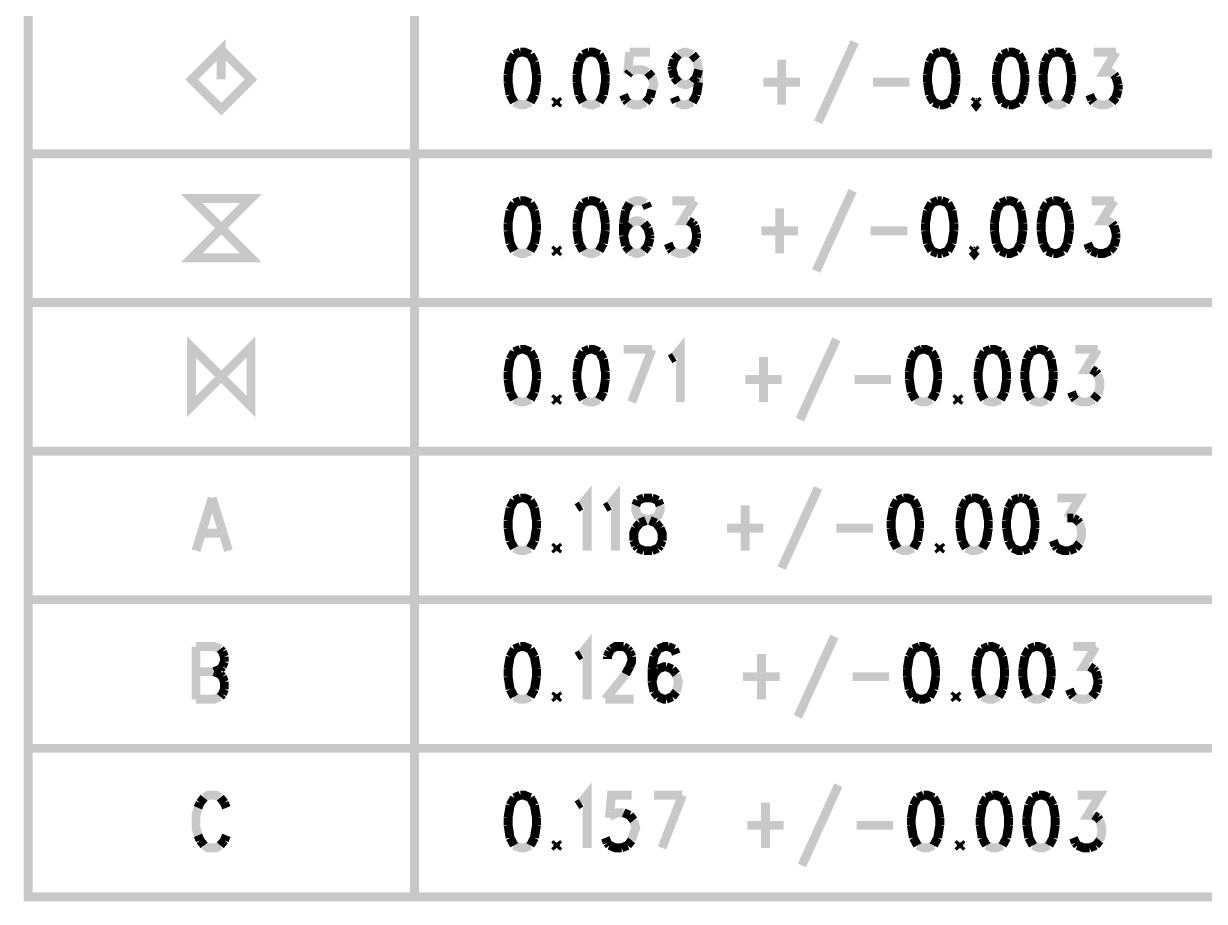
# Model space of a CAD drawing. Extents: x 7.3 to 19.8, y 4.7 to 11.6.
# Drawn here: x 16.093 to 18.079, y 5.067 to 6.544 of the extents above; entities that cross this region are included whole.
import ezdxf

# ---------------------------------------------------------------- set-up
doc = ezdxf.new("R2010")
doc.units = 0
doc.layers.add('DD_PHO', color=6, linetype='CONTINUOUS')

msp = doc.modelspace()

# ---------------------------------------------------------------- linework, layer by layer
at = {"layer": 'DD_PHO', "const_width": 0.015}
for points in [[(16.1, 7.9), (16.1, 5.075), (19.75, 5.075), (19.75, 7.9), (16.1, 7.9)], [(16.75, 7.6), (16.75, 5.075)], [(16.425, 6.45), (16.425, 6.5), (16.375, 6.45), (16.425, 6.4), (16.475, 6.45), (16.425, 6.5)], [(17.49045, 6.51296), (17.42909, 6.37796)], [(16.91772, 6.49187), (16.9109, 6.47921)], [(16.92795, 6.49609), (16.91772, 6.49187)], [(16.945, 6.49187), (16.93477, 6.49609), (16.92795, 6.49609)], [(16.95181, 6.47921), (16.945, 6.49187)], [(17.03363, 6.49187), (17.02681, 6.47921)], [(17.04386, 6.49609), (17.03363, 6.49187)], [(17.0609, 6.49187), (17.05068, 6.49609), (17.04386, 6.49609)], [(17.06772, 6.47921), (17.0609, 6.49187)], [(17.11204, 6.49609), (17.10863, 6.45812)], [(17.14613, 6.49609), (17.11204, 6.49609)], [(17.18704, 6.48343), (17.19386, 6.49187)], [(17.19386, 6.49187), (17.20409, 6.49609), (17.2075, 6.49609), (17.21772, 6.49187)], [(17.21772, 6.49187), (17.22454, 6.48343)], [(17.6234, 6.49187), (17.61659, 6.47921)], [(17.63363, 6.49609), (17.6234, 6.49187)], [(17.65068, 6.49187), (17.64045, 6.49609), (17.63363, 6.49609)], [(17.6575, 6.47921), (17.65068, 6.49187)], [(17.73931, 6.49187), (17.7325, 6.47921)], [(17.74954, 6.49609), (17.73931, 6.49187)], [(17.76659, 6.49187), (17.75636, 6.49609), (17.74954, 6.49609)], [(17.7734, 6.47921), (17.76659, 6.49187)], [(17.81772, 6.49187), (17.8109, 6.47921)], [(17.82795, 6.49609), (17.81772, 6.49187)], [(17.845, 6.49187), (17.83477, 6.49609), (17.82795, 6.49609)], [(17.85181, 6.47921), (17.845, 6.49187)], [(17.89272, 6.49609), (17.93022, 6.49609)], [(17.93022, 6.49609), (17.90977, 6.46234), (17.92, 6.46234), (17.92681, 6.45812)], [(16.9109, 6.47921), (16.9075, 6.45812)], [(16.95522, 6.45812), (16.95181, 6.47921)], [(17.02681, 6.47921), (17.0234, 6.45812)], [(17.07113, 6.45812), (17.06772, 6.47921)], [(17.18363, 6.47078), (17.18704, 6.48343)], [(17.18363, 6.46656), (17.18363, 6.47078)], [(17.22454, 6.48343), (17.22795, 6.46656), (17.22795, 6.44546)], [(17.36772, 6.48343), (17.36772, 6.4075)], [(17.61659, 6.47921), (17.61318, 6.45812)], [(17.6609, 6.45812), (17.6575, 6.47921)], [(17.7325, 6.47921), (17.72909, 6.45812)], [(17.77681, 6.45812), (17.7734, 6.47921)], [(17.8109, 6.47921), (17.8075, 6.45812)], [(17.85522, 6.45812), (17.85181, 6.47921)], [(16.9075, 6.45812), (16.9075, 6.44546)], [(16.95522, 6.44546), (16.95522, 6.45812)], [(17.0234, 6.45812), (17.0234, 6.44546)], [(17.07113, 6.44546), (17.07113, 6.45812)], [(17.10863, 6.45812), (17.11204, 6.46234)], [(17.11204, 6.46234), (17.12227, 6.46656), (17.1325, 6.46656), (17.14272, 6.46234)], [(17.14272, 6.46234), (17.14954, 6.4539)], [(17.14954, 6.4539), (17.15295, 6.44125), (17.14954, 6.43281)], [(17.18704, 6.4539), (17.18363, 6.46656)], [(17.19386, 6.44546), (17.18704, 6.4539)], [(17.22454, 6.4539), (17.21772, 6.44546)], [(17.22795, 6.46656), (17.22454, 6.4539)], [(17.61318, 6.45812), (17.61318, 6.44546)], [(17.6609, 6.44546), (17.6609, 6.45812)], [(17.72909, 6.45812), (17.72909, 6.44546)], [(17.77681, 6.44546), (17.77681, 6.45812)], [(17.8075, 6.45812), (17.8075, 6.44546)], [(17.85522, 6.44546), (17.85522, 6.45812)], [(17.92681, 6.45812), (17.93022, 6.4539)], [(17.93022, 6.4539), (17.93363, 6.44125)], [(16.9075, 6.44546), (16.9109, 6.42437)], [(16.95181, 6.42437), (16.95522, 6.44546)], [(17.0234, 6.44546), (17.02681, 6.42437)], [(17.06772, 6.42437), (17.07113, 6.44546)], [(17.14954, 6.43281), (17.14613, 6.42015)], [(17.21772, 6.44546), (17.2075, 6.44125), (17.20409, 6.44125), (17.19386, 6.44546)], [(17.22795, 6.44546), (17.22454, 6.42437)], [(17.33704, 6.44546), (17.3984, 6.44546)], [(17.52113, 6.44546), (17.5825, 6.44546)], [(17.61318, 6.44546), (17.61659, 6.42437)], [(17.6575, 6.42437), (17.6609, 6.44546)], [(17.72909, 6.44546), (17.7325, 6.42437)], [(17.7734, 6.42437), (17.77681, 6.44546)], [(17.8075, 6.44546), (17.8109, 6.42437)], [(17.85181, 6.42437), (17.85522, 6.44546)], [(17.93363, 6.43281), (17.93022, 6.42015)], [(17.93363, 6.44125), (17.93363, 6.43281)], [(16.9109, 6.42437), (16.91772, 6.41171)], [(16.91772, 6.41171), (16.92795, 6.4075), (16.93477, 6.4075), (16.945, 6.41171)], [(16.945, 6.41171), (16.95181, 6.42437)], [(16.98931, 6.41593), (16.9859, 6.41171)], [(16.9859, 6.41171), (16.98931, 6.4075)], [(16.99272, 6.41171), (16.98931, 6.41593)], [(16.98931, 6.4075), (16.99272, 6.41171)], [(17.02681, 6.42437), (17.03363, 6.41171)], [(17.03363, 6.41171), (17.04386, 6.4075), (17.05068, 6.4075), (17.0609, 6.41171)], [(17.0609, 6.41171), (17.06772, 6.42437)], [(17.10522, 6.41593), (17.10181, 6.42437)], [(17.10863, 6.41171), (17.10522, 6.41593)], [(17.13931, 6.41171), (17.12909, 6.4075), (17.11886, 6.4075), (17.10863, 6.41171)], [(17.14613, 6.42015), (17.13931, 6.41171)], [(17.19045, 6.41171), (17.18704, 6.42015)], [(17.21772, 6.41171), (17.2075, 6.4075), (17.20068, 6.4075), (17.19045, 6.41171)], [(17.22454, 6.42437), (17.21772, 6.41171)], [(17.61659, 6.42437), (17.6234, 6.41171)], [(17.6234, 6.41171), (17.63363, 6.4075)], [(17.63363, 6.4075), (17.64045, 6.4075), (17.65068, 6.41171)], [(17.65068, 6.41171), (17.6575, 6.42437)], [(17.695, 6.41593), (17.69159, 6.41171)], [(17.69159, 6.41171), (17.695, 6.4075), (17.6984, 6.41171)], [(17.6984, 6.41171), (17.695, 6.41593)], [(17.7325, 6.42437), (17.73931, 6.41171)], [(17.73931, 6.41171), (17.74954, 6.4075)], [(17.74954, 6.4075), (17.75636, 6.4075), (17.76659, 6.41171)], [(17.76659, 6.41171), (17.7734, 6.42437)], [(17.8109, 6.42437), (17.81772, 6.41171)], [(17.81772, 6.41171), (17.82795, 6.4075), (17.83477, 6.4075), (17.845, 6.41171)], [(17.845, 6.41171), (17.85181, 6.42437)], [(17.88931, 6.41593), (17.8859, 6.42437)], [(17.89272, 6.41171), (17.88931, 6.41593)], [(17.9234, 6.41171), (17.91318, 6.4075), (17.90295, 6.4075), (17.89272, 6.41171)], [(17.93022, 6.42015), (17.9234, 6.41171)], [(16.1, 6.325), (19.75, 6.325)], [(16.375, 6.25), (16.475, 6.25), (16.375, 6.15), (16.475, 6.15), (16.375, 6.25)], [(17.48704, 6.26296), (17.42568, 6.12796)], [(16.91772, 6.24187), (16.9109, 6.22921)], [(16.92795, 6.24609), (16.91772, 6.24187)], [(16.945, 6.24187), (16.93477, 6.24609), (16.92795, 6.24609)], [(16.95181, 6.22921), (16.945, 6.24187)], [(17.03363, 6.24187), (17.02681, 6.22921)], [(17.04386, 6.24609), (17.03363, 6.24187)], [(17.0609, 6.24187), (17.05068, 6.24609), (17.04386, 6.24609)], [(17.06772, 6.22921), (17.0609, 6.24187)], [(17.11204, 6.24187), (17.10522, 6.22921)], [(17.13931, 6.24187), (17.12909, 6.24609), (17.12227, 6.24609), (17.11204, 6.24187)], [(17.14272, 6.23343), (17.13931, 6.24187)], [(17.18363, 6.24609), (17.22113, 6.24609)], [(17.22113, 6.24609), (17.20068, 6.21234), (17.2109, 6.21234)], [(17.36431, 6.23343), (17.36431, 6.1575)], [(17.62, 6.24187), (17.61318, 6.22921)], [(17.63022, 6.24609), (17.62, 6.24187)], [(17.63704, 6.24609), (17.63022, 6.24609)], [(17.64727, 6.24187), (17.63704, 6.24609)], [(17.65409, 6.22921), (17.64727, 6.24187)], [(17.7359, 6.24187), (17.72909, 6.22921)], [(17.74613, 6.24609), (17.7359, 6.24187)], [(17.76318, 6.24187), (17.75295, 6.24609), (17.74613, 6.24609)], [(17.77, 6.22921), (17.76318, 6.24187)], [(17.81431, 6.24187), (17.8075, 6.22921)], [(17.82454, 6.24609), (17.81431, 6.24187)], [(17.84159, 6.24187), (17.83136, 6.24609), (17.82454, 6.24609)], [(17.8484, 6.22921), (17.84159, 6.24187)], [(17.88931, 6.24609), (17.92681, 6.24609)], [(17.92681, 6.24609), (17.90636, 6.21234), (17.91659, 6.21234), (17.9234, 6.20812)], [(16.9109, 6.22921), (16.9075, 6.20812)], [(16.95522, 6.20812), (16.95181, 6.22921)], [(17.02681, 6.22921), (17.0234, 6.20812)], [(17.07113, 6.20812), (17.06772, 6.22921)], [(17.10522, 6.22921), (17.10181, 6.20812)], [(17.1359, 6.20812), (17.12568, 6.21234), (17.12227, 6.21234), (17.11204, 6.20812)], [(17.2109, 6.21234), (17.21772, 6.20812)], [(17.61318, 6.22921), (17.60977, 6.20812)], [(17.6575, 6.20812), (17.65409, 6.22921)], [(17.72909, 6.22921), (17.72568, 6.20812)], [(17.7734, 6.20812), (17.77, 6.22921)], [(17.8075, 6.22921), (17.80409, 6.20812)], [(17.85181, 6.20812), (17.8484, 6.22921)], [(16.9075, 6.20812), (16.9075, 6.19546)], [(16.9075, 6.19546), (16.9109, 6.17437)], [(16.95181, 6.17437), (16.95522, 6.19546)], [(16.95522, 6.19546), (16.95522, 6.20812)], [(17.0234, 6.20812), (17.0234, 6.19546)], [(17.0234, 6.19546), (17.02681, 6.17437)], [(17.06772, 6.17437), (17.07113, 6.19546)], [(17.07113, 6.19546), (17.07113, 6.20812)], [(17.10181, 6.20812), (17.10181, 6.18703)], [(17.10522, 6.19968), (17.10181, 6.18703)], [(17.11204, 6.20812), (17.10522, 6.19968)], [(17.14272, 6.19968), (17.1359, 6.20812)], [(17.14613, 6.18703), (17.14272, 6.19968)], [(17.21772, 6.20812), (17.22113, 6.2039)], [(17.22113, 6.2039), (17.22454, 6.19125)], [(17.22454, 6.19125), (17.22454, 6.18281)], [(17.33363, 6.19546), (17.395, 6.19546)], [(17.51772, 6.19546), (17.57909, 6.19546)], [(17.60977, 6.20812), (17.60977, 6.19546)], [(17.60977, 6.19546), (17.61318, 6.17437)], [(17.65409, 6.17437), (17.6575, 6.19546)], [(17.6575, 6.19546), (17.6575, 6.20812)], [(17.72568, 6.20812), (17.72568, 6.19546)], [(17.72568, 6.19546), (17.72909, 6.17437)], [(17.77, 6.17437), (17.7734, 6.19546)], [(17.7734, 6.19546), (17.7734, 6.20812)], [(17.80409, 6.20812), (17.80409, 6.19546)], [(17.80409, 6.19546), (17.8075, 6.17437)], [(17.8484, 6.17437), (17.85181, 6.19546)], [(17.85181, 6.19546), (17.85181, 6.20812)], [(17.9234, 6.20812), (17.92681, 6.2039)], [(17.92681, 6.2039), (17.93022, 6.19125)], [(17.93022, 6.19125), (17.93022, 6.18281)], [(16.9109, 6.17437), (16.91772, 6.16171)], [(16.945, 6.16171), (16.95181, 6.17437)], [(17.02681, 6.17437), (17.03363, 6.16171)], [(17.0609, 6.16171), (17.06772, 6.17437)], [(17.10181, 6.18703), (17.10522, 6.17015)], [(17.10522, 6.17015), (17.11204, 6.16171)], [(17.1359, 6.16171), (17.14272, 6.17015)], [(17.14272, 6.17015), (17.14613, 6.18281)], [(17.14613, 6.18281), (17.14613, 6.18703)], [(17.18022, 6.16593), (17.17681, 6.17437)], [(17.22113, 6.17015), (17.21431, 6.16171)], [(17.22454, 6.18281), (17.22113, 6.17015)], [(17.61318, 6.17437), (17.62, 6.16171)], [(17.64727, 6.16171), (17.65409, 6.17437)], [(17.72909, 6.17437), (17.7359, 6.16171)], [(17.76318, 6.16171), (17.77, 6.17437)], [(17.8075, 6.17437), (17.81431, 6.16171)], [(17.84159, 6.16171), (17.8484, 6.17437)], [(17.8859, 6.16593), (17.8825, 6.17437)], [(17.92681, 6.17015), (17.92, 6.16171)], [(17.93022, 6.18281), (17.92681, 6.17015)], [(16.91772, 6.16171), (16.92795, 6.1575), (16.93477, 6.1575), (16.945, 6.16171)], [(16.98931, 6.16593), (16.9859, 6.16171)], [(16.9859, 6.16171), (16.98931, 6.1575)], [(16.99272, 6.16171), (16.98931, 6.16593)], [(16.98931, 6.1575), (16.99272, 6.16171)], [(17.03363, 6.16171), (17.04386, 6.1575), (17.05068, 6.1575), (17.0609, 6.16171)], [(17.11204, 6.16171), (17.12227, 6.1575), (17.12568, 6.1575), (17.1359, 6.16171)], [(17.18363, 6.16171), (17.18022, 6.16593)], [(17.21431, 6.16171), (17.20409, 6.1575), (17.19386, 6.1575), (17.18363, 6.16171)], [(17.62, 6.16171), (17.63022, 6.1575)], [(17.63022, 6.1575), (17.63704, 6.1575)], [(17.63704, 6.1575), (17.64727, 6.16171)], [(17.69159, 6.16593), (17.68818, 6.16171)], [(17.68818, 6.16171), (17.69159, 6.1575), (17.695, 6.16171)], [(17.695, 6.16171), (17.69159, 6.16593)], [(17.7359, 6.16171), (17.74613, 6.1575)], [(17.74613, 6.1575), (17.75295, 6.1575), (17.76318, 6.16171)], [(17.81431, 6.16171), (17.82454, 6.1575)], [(17.82454, 6.1575), (17.83136, 6.1575), (17.84159, 6.16171)], [(17.88931, 6.16171), (17.8859, 6.16593)], [(17.89954, 6.1575), (17.88931, 6.16171)], [(17.92, 6.16171), (17.90977, 6.1575), (17.89954, 6.1575)], [(16.1, 6.075), (19.75, 6.075)], [(17.45977, 6.01296), (17.3984, 5.87796)], [(16.375, 5.9), (16.375, 6), (16.475, 5.9), (16.475, 6), (16.375, 5.9)], [(16.91772, 5.99187), (16.9109, 5.97921)], [(16.92795, 5.99609), (16.91772, 5.99187)], [(16.945, 5.99187), (16.93477, 5.99609), (16.92795, 5.99609)], [(16.95181, 5.97921), (16.945, 5.99187)], [(17.03363, 5.99187), (17.02681, 5.97921)], [(17.04386, 5.99609), (17.03363, 5.99187)], [(17.0609, 5.99187), (17.05068, 5.99609), (17.04386, 5.99609)], [(17.06772, 5.97921), (17.0609, 5.99187)], [(17.10181, 5.99609), (17.14954, 5.99609)], [(17.14954, 5.99609), (17.11545, 5.9075)], [(17.18704, 5.98343), (17.19727, 5.99609), (17.19727, 5.9075)], [(17.59272, 5.99187), (17.5859, 5.97921)], [(17.60295, 5.99609), (17.59272, 5.99187)], [(17.62, 5.99187), (17.60977, 5.99609), (17.60295, 5.99609)], [(17.62681, 5.97921), (17.62, 5.99187)], [(17.70863, 5.99187), (17.70181, 5.97921)], [(17.71886, 5.99609), (17.70863, 5.99187)], [(17.7359, 5.99187), (17.72568, 5.99609), (17.71886, 5.99609)], [(17.74272, 5.97921), (17.7359, 5.99187)], [(17.78704, 5.99187), (17.78022, 5.97921)], [(17.79727, 5.99609), (17.78704, 5.99187)], [(17.81431, 5.99187), (17.80409, 5.99609), (17.79727, 5.99609)], [(17.82113, 5.97921), (17.81431, 5.99187)], [(17.86204, 5.99609), (17.89954, 5.99609)], [(17.89954, 5.99609), (17.87909, 5.96234), (17.88931, 5.96234)], [(16.9109, 5.97921), (16.9075, 5.95812)], [(16.95522, 5.95812), (16.95181, 5.97921)], [(17.02681, 5.97921), (17.0234, 5.95812)], [(17.07113, 5.95812), (17.06772, 5.97921)], [(17.18022, 5.97921), (17.18704, 5.98343)], [(17.33704, 5.98343), (17.33704, 5.9075)], [(17.5859, 5.97921), (17.5825, 5.95812)], [(17.63022, 5.95812), (17.62681, 5.97921)], [(17.70181, 5.97921), (17.6984, 5.95812)], [(17.74613, 5.95812), (17.74272, 5.97921)], [(17.78022, 5.97921), (17.77681, 5.95812)], [(17.82454, 5.95812), (17.82113, 5.97921)], [(16.9075, 5.95812), (16.9075, 5.94546)], [(16.95522, 5.94546), (16.95522, 5.95812)], [(17.0234, 5.95812), (17.0234, 5.94546)], [(17.07113, 5.94546), (17.07113, 5.95812)], [(17.5825, 5.95812), (17.5825, 5.94546)], [(17.63022, 5.94546), (17.63022, 5.95812)], [(17.6984, 5.95812), (17.6984, 5.94546)], [(17.74613, 5.94546), (17.74613, 5.95812)], [(17.77681, 5.95812), (17.77681, 5.94546)], [(17.82454, 5.94546), (17.82454, 5.95812)], [(17.88931, 5.96234), (17.89613, 5.95812)], [(17.89613, 5.95812), (17.89954, 5.9539)], [(17.89954, 5.9539), (17.90295, 5.94125), (17.90295, 5.93281), (17.89954, 5.92015)], [(16.9075, 5.94546), (16.9109, 5.92437)], [(16.95181, 5.92437), (16.95522, 5.94546)], [(17.0234, 5.94546), (17.02681, 5.92437)], [(17.06772, 5.92437), (17.07113, 5.94546)], [(17.30636, 5.94546), (17.36772, 5.94546)], [(17.49045, 5.94546), (17.55181, 5.94546)], [(17.5825, 5.94546), (17.5859, 5.92437)], [(17.62681, 5.92437), (17.63022, 5.94546)], [(17.6984, 5.94546), (17.70181, 5.92437)], [(17.74272, 5.92437), (17.74613, 5.94546)], [(17.77681, 5.94546), (17.78022, 5.92437)], [(17.82113, 5.92437), (17.82454, 5.94546)], [(16.9109, 5.92437), (16.91772, 5.91171)], [(16.945, 5.91171), (16.95181, 5.92437)], [(16.98931, 5.91593), (16.9859, 5.91171)], [(16.99272, 5.91171), (16.98931, 5.91593)], [(17.02681, 5.92437), (17.03363, 5.91171)], [(17.0609, 5.91171), (17.06772, 5.92437)], [(17.5859, 5.92437), (17.59272, 5.91171)], [(17.62, 5.91171), (17.62681, 5.92437)], [(17.66431, 5.91593), (17.6609, 5.91171)], [(17.66772, 5.91171), (17.66431, 5.91593)], [(17.70181, 5.92437), (17.70863, 5.91171)], [(17.7359, 5.91171), (17.74272, 5.92437)], [(17.78022, 5.92437), (17.78704, 5.91171)], [(17.81431, 5.91171), (17.82113, 5.92437)], [(17.85863, 5.91593), (17.85522, 5.92437)], [(17.86204, 5.91171), (17.85863, 5.91593)], [(17.89954, 5.92015), (17.89272, 5.91171)], [(16.91772, 5.91171), (16.92795, 5.9075), (16.93477, 5.9075), (16.945, 5.91171)], [(16.9859, 5.91171), (16.98931, 5.9075)], [(16.98931, 5.9075), (16.99272, 5.91171)], [(17.03363, 5.91171), (17.04386, 5.9075), (17.05068, 5.9075), (17.0609, 5.91171)], [(17.59272, 5.91171), (17.60295, 5.9075), (17.60977, 5.9075), (17.62, 5.91171)], [(17.6609, 5.91171), (17.66431, 5.9075)], [(17.66431, 5.9075), (17.66772, 5.91171)], [(17.70863, 5.91171), (17.71886, 5.9075), (17.72568, 5.9075), (17.7359, 5.91171)], [(17.78704, 5.91171), (17.79727, 5.9075), (17.80409, 5.9075), (17.81431, 5.91171)], [(17.89272, 5.91171), (17.8825, 5.9075), (17.87227, 5.9075), (17.86204, 5.91171)], [(16.1, 5.825), (19.75, 5.825)], [(17.03022, 5.73343), (17.04045, 5.74609), (17.04045, 5.6575)], [(17.07795, 5.73343), (17.08818, 5.74609), (17.08818, 5.6575)], [(17.42909, 5.76296), (17.36772, 5.62796)], [(16.40977, 5.74609), (16.3825, 5.6575)], [(16.40977, 5.74609), (16.43704, 5.6575)], [(16.91772, 5.74187), (16.9109, 5.72921)], [(16.92795, 5.74609), (16.91772, 5.74187)], [(16.945, 5.74187), (16.93477, 5.74609), (16.92795, 5.74609)], [(16.95181, 5.72921), (16.945, 5.74187)], [(17.0234, 5.72921), (17.03022, 5.73343)], [(17.07113, 5.72921), (17.07795, 5.73343)], [(17.12568, 5.74187), (17.12227, 5.73343)], [(17.12227, 5.73343), (17.12227, 5.725), (17.12568, 5.71656), (17.1325, 5.71234), (17.14613, 5.70812)], [(17.1359, 5.74609), (17.12568, 5.74187)], [(17.14954, 5.74609), (17.1359, 5.74609)], [(17.13931, 5.70812), (17.15295, 5.71234), (17.15977, 5.71656), (17.16318, 5.725), (17.16318, 5.73343)], [(17.15977, 5.74187), (17.14954, 5.74609)], [(17.16318, 5.73343), (17.15977, 5.74187)], [(17.30636, 5.73343), (17.30636, 5.6575)], [(17.56204, 5.74187), (17.55522, 5.72921)], [(17.57227, 5.74609), (17.56204, 5.74187)], [(17.58931, 5.74187), (17.57909, 5.74609), (17.57227, 5.74609)], [(17.59613, 5.72921), (17.58931, 5.74187)], [(17.67795, 5.74187), (17.67113, 5.72921)], [(17.68818, 5.74609), (17.67795, 5.74187)], [(17.70522, 5.74187), (17.695, 5.74609), (17.68818, 5.74609)], [(17.71204, 5.72921), (17.70522, 5.74187)], [(17.75636, 5.74187), (17.74954, 5.72921)], [(17.76659, 5.74609), (17.75636, 5.74187)], [(17.7734, 5.74609), (17.76659, 5.74609)], [(17.78363, 5.74187), (17.7734, 5.74609)], [(17.79045, 5.72921), (17.78363, 5.74187)], [(17.83136, 5.74609), (17.86886, 5.74609), (17.8484, 5.71234)], [(16.9109, 5.72921), (16.9075, 5.70812)], [(16.95522, 5.70812), (16.95181, 5.72921)], [(17.55522, 5.72921), (17.55181, 5.70812)], [(17.59954, 5.70812), (17.59613, 5.72921)], [(17.67113, 5.72921), (17.66772, 5.70812)], [(17.71545, 5.70812), (17.71204, 5.72921)], [(17.74954, 5.72921), (17.74613, 5.70812)], [(17.79386, 5.70812), (17.79045, 5.72921)], [(16.9075, 5.70812), (16.9075, 5.69546)], [(16.9075, 5.69546), (16.9109, 5.67437)], [(16.95181, 5.67437), (16.95522, 5.69546)], [(16.95522, 5.69546), (16.95522, 5.70812)], [(17.11886, 5.67437), (17.11886, 5.68703), (17.12227, 5.69546)], [(17.12227, 5.69546), (17.12909, 5.7039)], [(17.12909, 5.7039), (17.13931, 5.70812)], [(17.14613, 5.70812), (17.15636, 5.7039)], [(17.15636, 5.7039), (17.16318, 5.69546)], [(17.16318, 5.69546), (17.16659, 5.68703), (17.16659, 5.67437)], [(17.27568, 5.69546), (17.33704, 5.69546)], [(17.45977, 5.69546), (17.52113, 5.69546)], [(17.55181, 5.70812), (17.55181, 5.69546)], [(17.55181, 5.69546), (17.55522, 5.67437)], [(17.59613, 5.67437), (17.59954, 5.69546)], [(17.59954, 5.69546), (17.59954, 5.70812)], [(17.66772, 5.70812), (17.66772, 5.69546)], [(17.66772, 5.69546), (17.67113, 5.67437)], [(17.71204, 5.67437), (17.71545, 5.69546)], [(17.71545, 5.69546), (17.71545, 5.70812)], [(17.74613, 5.70812), (17.74613, 5.69546)], [(17.74613, 5.69546), (17.74954, 5.67437)], [(17.79045, 5.67437), (17.79386, 5.69546)], [(17.79386, 5.69546), (17.79386, 5.70812)], [(17.8484, 5.71234), (17.85863, 5.71234)], [(17.85863, 5.71234), (17.86545, 5.70812)], [(17.86545, 5.70812), (17.86886, 5.7039)], [(17.86886, 5.7039), (17.87227, 5.69125), (17.87227, 5.68281), (17.86886, 5.67015)], [(16.39272, 5.68703), (16.42681, 5.68703)], [(16.9109, 5.67437), (16.91772, 5.66171)], [(16.945, 5.66171), (16.95181, 5.67437)], [(17.12227, 5.66593), (17.11886, 5.67437)], [(17.16659, 5.67437), (17.16318, 5.66593)], [(17.55522, 5.67437), (17.56204, 5.66171)], [(17.58931, 5.66171), (17.59613, 5.67437)], [(17.67113, 5.67437), (17.67795, 5.66171)], [(17.70522, 5.66171), (17.71204, 5.67437)], [(17.74954, 5.67437), (17.75636, 5.66171)], [(17.78363, 5.66171), (17.79045, 5.67437)], [(17.82795, 5.66593), (17.82454, 5.67437)], [(16.91772, 5.66171), (16.92795, 5.6575), (16.93477, 5.6575), (16.945, 5.66171)], [(16.98931, 5.66593), (16.9859, 5.66171)], [(16.9859, 5.66171), (16.98931, 5.6575)], [(16.99272, 5.66171), (16.98931, 5.66593)], [(16.98931, 5.6575), (16.99272, 5.66171)], [(17.12568, 5.66171), (17.12227, 5.66593)], [(17.1359, 5.6575), (17.12568, 5.66171)], [(17.14954, 5.6575), (17.1359, 5.6575)], [(17.15977, 5.66171), (17.14954, 5.6575)], [(17.16318, 5.66593), (17.15977, 5.66171)], [(17.56204, 5.66171), (17.57227, 5.6575), (17.57909, 5.6575), (17.58931, 5.66171)], [(17.63363, 5.66593), (17.63022, 5.66171)], [(17.63022, 5.66171), (17.63363, 5.6575)], [(17.63704, 5.66171), (17.63363, 5.66593)], [(17.63363, 5.6575), (17.63704, 5.66171)], [(17.67795, 5.66171), (17.68818, 5.6575), (17.695, 5.6575), (17.70522, 5.66171)], [(17.75636, 5.66171), (17.76659, 5.6575), (17.7734, 5.6575)], [(17.7734, 5.6575), (17.78363, 5.66171)], [(17.83136, 5.66171), (17.82795, 5.66593)], [(17.85181, 5.6575), (17.84159, 5.6575), (17.83136, 5.66171)], [(17.86204, 5.66171), (17.85181, 5.6575)], [(17.86886, 5.67015), (17.86204, 5.66171)], [(16.1, 5.575), (19.75, 5.575)], [(16.3825, 5.49609), (16.3825, 5.4075)], [(16.3825, 5.49609), (16.41318, 5.49609), (16.4234, 5.49187)], [(16.92795, 5.49609), (16.91772, 5.49187)], [(16.945, 5.49187), (16.93477, 5.49609), (16.92795, 5.49609)], [(17.03022, 5.48343), (17.04045, 5.49609), (17.04045, 5.4075)], [(17.08136, 5.49187), (17.08818, 5.49609), (17.10181, 5.49609)], [(17.10181, 5.49609), (17.10863, 5.49187)], [(17.17681, 5.49609), (17.17, 5.49609), (17.15977, 5.49187)], [(17.18704, 5.49187), (17.17681, 5.49609)], [(17.45636, 5.51296), (17.395, 5.37796)], [(17.59954, 5.49609), (17.58931, 5.49187)], [(17.61659, 5.49187), (17.60636, 5.49609), (17.59954, 5.49609)], [(17.71545, 5.49609), (17.70522, 5.49187)], [(17.7325, 5.49187), (17.72227, 5.49609), (17.71545, 5.49609)], [(17.79386, 5.49609), (17.78363, 5.49187)], [(17.8109, 5.49187), (17.80068, 5.49609), (17.79386, 5.49609)], [(17.85863, 5.49609), (17.89613, 5.49609)], [(17.89613, 5.49609), (17.87568, 5.46234), (17.8859, 5.46234)], [(16.4234, 5.49187), (16.42681, 5.48765)], [(16.42681, 5.48765), (16.43022, 5.47921)], [(16.43022, 5.47921), (16.43022, 5.47078)], [(16.9109, 5.47921), (16.9075, 5.45812)], [(16.91772, 5.49187), (16.9109, 5.47921)], [(16.95181, 5.47921), (16.945, 5.49187)], [(16.95522, 5.45812), (16.95181, 5.47921)], [(17.0234, 5.47921), (17.03022, 5.48343)], [(17.07454, 5.47921), (17.07795, 5.48765)], [(17.07454, 5.475), (17.07454, 5.47921)], [(17.07795, 5.48765), (17.08136, 5.49187)], [(17.10863, 5.49187), (17.11204, 5.48765)], [(17.11204, 5.48765), (17.11545, 5.47921)], [(17.11545, 5.47921), (17.11545, 5.47078), (17.11204, 5.46234)], [(17.15295, 5.47921), (17.14954, 5.45812)], [(17.15977, 5.49187), (17.15295, 5.47921)], [(17.19045, 5.48343), (17.18704, 5.49187)], [(17.33363, 5.48343), (17.33363, 5.4075)], [(17.5825, 5.47921), (17.57909, 5.45812)], [(17.58931, 5.49187), (17.5825, 5.47921)], [(17.6234, 5.47921), (17.61659, 5.49187)], [(17.62681, 5.45812), (17.6234, 5.47921)], [(17.6984, 5.47921), (17.695, 5.45812)], [(17.70522, 5.49187), (17.6984, 5.47921)], [(17.73931, 5.47921), (17.7325, 5.49187)], [(17.74272, 5.45812), (17.73931, 5.47921)], [(17.77681, 5.47921), (17.7734, 5.45812)], [(17.78363, 5.49187), (17.77681, 5.47921)], [(17.81772, 5.47921), (17.8109, 5.49187)], [(17.82113, 5.45812), (17.81772, 5.47921)], [(16.4234, 5.45812), (16.41318, 5.4539)], [(16.42681, 5.46234), (16.4234, 5.45812)], [(16.43022, 5.47078), (16.42681, 5.46234)], [(16.9075, 5.45812), (16.9075, 5.44546)], [(16.95522, 5.44546), (16.95522, 5.45812)], [(17.11204, 5.46234), (17.10522, 5.44968)], [(17.14954, 5.45812), (17.14954, 5.43703)], [(17.15977, 5.45812), (17.15295, 5.44968)], [(17.1734, 5.46234), (17.17, 5.46234), (17.15977, 5.45812)], [(17.18363, 5.45812), (17.1734, 5.46234)], [(17.19045, 5.44968), (17.18363, 5.45812)], [(17.57909, 5.45812), (17.57909, 5.44546)], [(17.62681, 5.44546), (17.62681, 5.45812)], [(17.695, 5.45812), (17.695, 5.44546)], [(17.74272, 5.44546), (17.74272, 5.45812)], [(17.7734, 5.45812), (17.7734, 5.44546)], [(17.82113, 5.44546), (17.82113, 5.45812)], [(17.8859, 5.46234), (17.89272, 5.45812)], [(17.89272, 5.45812), (17.89613, 5.4539)], [(16.3825, 5.4539), (16.41318, 5.4539)], [(16.41318, 5.4539), (16.4234, 5.44968)], [(16.4234, 5.44968), (16.42681, 5.44546)], [(16.42681, 5.44546), (16.43022, 5.43703)], [(16.43022, 5.43703), (16.43022, 5.42437)], [(16.9075, 5.44546), (16.9109, 5.42437)], [(16.95181, 5.42437), (16.95522, 5.44546)], [(17.10522, 5.44968), (17.07113, 5.4075)], [(17.15295, 5.44968), (17.14954, 5.43703)], [(17.14954, 5.43703), (17.15295, 5.42015)], [(17.19045, 5.42015), (17.19386, 5.43281), (17.19386, 5.43703), (17.19045, 5.44968)], [(17.30295, 5.44546), (17.36431, 5.44546)], [(17.48704, 5.44546), (17.5484, 5.44546)], [(17.57909, 5.44546), (17.5825, 5.42437)], [(17.6234, 5.42437), (17.62681, 5.44546)], [(17.695, 5.44546), (17.6984, 5.42437)], [(17.73931, 5.42437), (17.74272, 5.44546)], [(17.7734, 5.44546), (17.77681, 5.42437)], [(17.81772, 5.42437), (17.82113, 5.44546)], [(17.89613, 5.4539), (17.89954, 5.44125)], [(17.89954, 5.44125), (17.89954, 5.43281)], [(16.42681, 5.41593), (16.4234, 5.41171)], [(16.43022, 5.42437), (16.42681, 5.41593)], [(16.9109, 5.42437), (16.91772, 5.41171)], [(16.945, 5.41171), (16.95181, 5.42437)], [(16.98931, 5.41593), (16.9859, 5.41171)], [(16.99272, 5.41171), (16.98931, 5.41593)], [(17.15295, 5.42015), (17.15977, 5.41171)], [(17.18363, 5.41171), (17.19045, 5.42015)], [(17.5825, 5.42437), (17.58931, 5.41171)], [(17.61659, 5.41171), (17.6234, 5.42437)], [(17.6609, 5.41593), (17.6575, 5.41171)], [(17.66431, 5.41171), (17.6609, 5.41593)], [(17.6984, 5.42437), (17.70522, 5.41171)], [(17.7325, 5.41171), (17.73931, 5.42437)], [(17.77681, 5.42437), (17.78363, 5.41171)], [(17.8109, 5.41171), (17.81772, 5.42437)], [(17.85522, 5.41593), (17.85181, 5.42437)], [(17.85863, 5.41171), (17.85522, 5.41593)], [(17.89613, 5.42015), (17.88931, 5.41171)], [(17.89954, 5.43281), (17.89613, 5.42015)], [(16.4234, 5.41171), (16.41318, 5.4075), (16.3825, 5.4075)], [(16.91772, 5.41171), (16.92795, 5.4075), (16.93477, 5.4075), (16.945, 5.41171)], [(16.9859, 5.41171), (16.98931, 5.4075)], [(16.98931, 5.4075), (16.99272, 5.41171)], [(17.07113, 5.4075), (17.11886, 5.4075)], [(17.15977, 5.41171), (17.17, 5.4075), (17.1734, 5.4075)], [(17.1734, 5.4075), (17.18363, 5.41171)], [(17.58931, 5.41171), (17.59954, 5.4075)], [(17.59954, 5.4075), (17.60636, 5.4075), (17.61659, 5.41171)], [(17.6575, 5.41171), (17.6609, 5.4075)], [(17.6609, 5.4075), (17.66431, 5.41171)], [(17.70522, 5.41171), (17.71545, 5.4075), (17.72227, 5.4075), (17.7325, 5.41171)], [(17.78363, 5.41171), (17.79386, 5.4075), (17.80068, 5.4075), (17.8109, 5.41171)], [(17.88931, 5.41171), (17.87909, 5.4075), (17.86886, 5.4075), (17.85863, 5.41171)], [(16.1, 5.325), (19.75, 5.325)], [(17.03022, 5.23343), (17.04045, 5.24609), (17.04045, 5.1575)], [(17.46318, 5.26296), (17.40181, 5.12796)], [(16.39613, 5.24187), (16.38931, 5.23343)], [(16.4234, 5.24187), (16.41659, 5.24609), (16.40295, 5.24609), (16.39613, 5.24187)], [(16.43022, 5.23343), (16.4234, 5.24187)], [(16.91772, 5.24187), (16.9109, 5.22921)], [(16.92795, 5.24609), (16.91772, 5.24187)], [(16.945, 5.24187), (16.93477, 5.24609), (16.92795, 5.24609)], [(16.95181, 5.22921), (16.945, 5.24187)], [(17.11545, 5.24609), (17.08136, 5.24609), (17.07795, 5.20812)], [(17.15295, 5.24609), (17.20068, 5.24609)], [(17.20068, 5.24609), (17.16659, 5.1575)], [(17.59613, 5.24187), (17.58931, 5.22921)], [(17.60636, 5.24609), (17.59613, 5.24187)], [(17.6234, 5.24187), (17.61318, 5.24609), (17.60636, 5.24609)], [(17.63022, 5.22921), (17.6234, 5.24187)], [(17.71204, 5.24187), (17.70522, 5.22921)], [(17.72227, 5.24609), (17.71204, 5.24187)], [(17.73931, 5.24187), (17.72909, 5.24609), (17.72227, 5.24609)], [(17.74613, 5.22921), (17.73931, 5.24187)], [(17.79045, 5.24187), (17.78363, 5.22921)], [(17.80068, 5.24609), (17.79045, 5.24187)], [(17.81772, 5.24187), (17.8075, 5.24609), (17.80068, 5.24609)], [(17.82454, 5.22921), (17.81772, 5.24187)], [(17.86545, 5.24609), (17.90295, 5.24609), (17.8825, 5.21234), (17.89272, 5.21234)], [(16.3859, 5.225), (16.3825, 5.21234), (16.3825, 5.19125), (16.3859, 5.17859)], [(16.38931, 5.23343), (16.3859, 5.225)], [(16.43363, 5.225), (16.43022, 5.23343)], [(16.9109, 5.22921), (16.9075, 5.20812)], [(16.95522, 5.20812), (16.95181, 5.22921)], [(17.0234, 5.22921), (17.03022, 5.23343)], [(17.34045, 5.23343), (17.34045, 5.1575)], [(17.58931, 5.22921), (17.5859, 5.20812)], [(17.63363, 5.20812), (17.63022, 5.22921)], [(17.70522, 5.22921), (17.70181, 5.20812)], [(17.74954, 5.20812), (17.74613, 5.22921)], [(17.78363, 5.22921), (17.78022, 5.20812)], [(17.82795, 5.20812), (17.82454, 5.22921)], [(16.9075, 5.20812), (16.9075, 5.19546)], [(16.95522, 5.19546), (16.95522, 5.20812)], [(17.07795, 5.20812), (17.08136, 5.21234), (17.09159, 5.21656), (17.10181, 5.21656)], [(17.10181, 5.21656), (17.11204, 5.21234)], [(17.11204, 5.21234), (17.11886, 5.2039)], [(17.11886, 5.2039), (17.12227, 5.19125), (17.11886, 5.18281), (17.11545, 5.17015)], [(17.5859, 5.20812), (17.5859, 5.19546)], [(17.63363, 5.19546), (17.63363, 5.20812)], [(17.70181, 5.20812), (17.70181, 5.19546)], [(17.74954, 5.19546), (17.74954, 5.20812)], [(17.78022, 5.20812), (17.78022, 5.19546)], [(17.82795, 5.19546), (17.82795, 5.20812)], [(17.89272, 5.21234), (17.89954, 5.20812)], [(17.89954, 5.20812), (17.90295, 5.2039)], [(17.90295, 5.2039), (17.90636, 5.19125), (17.90636, 5.18281), (17.90295, 5.17015)], [(16.3859, 5.17859), (16.38931, 5.17015)], [(16.43022, 5.17015), (16.43363, 5.17859)], [(16.9075, 5.19546), (16.9109, 5.17437)], [(16.95181, 5.17437), (16.95522, 5.19546)], [(17.30977, 5.19546), (17.37113, 5.19546)], [(17.49386, 5.19546), (17.55522, 5.19546)], [(17.5859, 5.19546), (17.58931, 5.17437)], [(17.63022, 5.17437), (17.63363, 5.19546)], [(17.70181, 5.19546), (17.70522, 5.17437)], [(17.74613, 5.17437), (17.74954, 5.19546)], [(17.78022, 5.19546), (17.78363, 5.17437)], [(17.82454, 5.17437), (17.82795, 5.19546)], [(16.38931, 5.17015), (16.39613, 5.16171)], [(16.39613, 5.16171), (16.40295, 5.1575), (16.41659, 5.1575), (16.4234, 5.16171)], [(16.4234, 5.16171), (16.43022, 5.17015)], [(16.9109, 5.17437), (16.91772, 5.16171)], [(16.91772, 5.16171), (16.92795, 5.1575), (16.93477, 5.1575), (16.945, 5.16171)], [(16.945, 5.16171), (16.95181, 5.17437)], [(16.98931, 5.16593), (16.9859, 5.16171)], [(16.9859, 5.16171), (16.98931, 5.1575)], [(16.99272, 5.16171), (16.98931, 5.16593)], [(16.98931, 5.1575), (16.99272, 5.16171)], [(17.07454, 5.16593), (17.07113, 5.17437)], [(17.07795, 5.16171), (17.07454, 5.16593)], [(17.0984, 5.1575), (17.08818, 5.1575), (17.07795, 5.16171)], [(17.10863, 5.16171), (17.0984, 5.1575)], [(17.11545, 5.17015), (17.10863, 5.16171)], [(17.58931, 5.17437), (17.59613, 5.16171)], [(17.59613, 5.16171), (17.60636, 5.1575), (17.61318, 5.1575), (17.6234, 5.16171)], [(17.6234, 5.16171), (17.63022, 5.17437)], [(17.66772, 5.16593), (17.66431, 5.16171)], [(17.66431, 5.16171), (17.66772, 5.1575)], [(17.67113, 5.16171), (17.66772, 5.16593)], [(17.66772, 5.1575), (17.67113, 5.16171)], [(17.70522, 5.17437), (17.71204, 5.16171)], [(17.71204, 5.16171), (17.72227, 5.1575), (17.72909, 5.1575), (17.73931, 5.16171)], [(17.73931, 5.16171), (17.74613, 5.17437)], [(17.78363, 5.17437), (17.79045, 5.16171)], [(17.79045, 5.16171), (17.80068, 5.1575), (17.8075, 5.1575), (17.81772, 5.16171)], [(17.81772, 5.16171), (17.82454, 5.17437)], [(17.86204, 5.16593), (17.85863, 5.17437)], [(17.86545, 5.16171), (17.86204, 5.16593)], [(17.8859, 5.1575), (17.87568, 5.1575), (17.86545, 5.16171)], [(17.89613, 5.16171), (17.8859, 5.1575)], [(17.90295, 5.17015), (17.89613, 5.16171)]]:
    msp.add_lwpolyline(points, dxfattribs=at)

doc.saveas('drawing.dxf')
